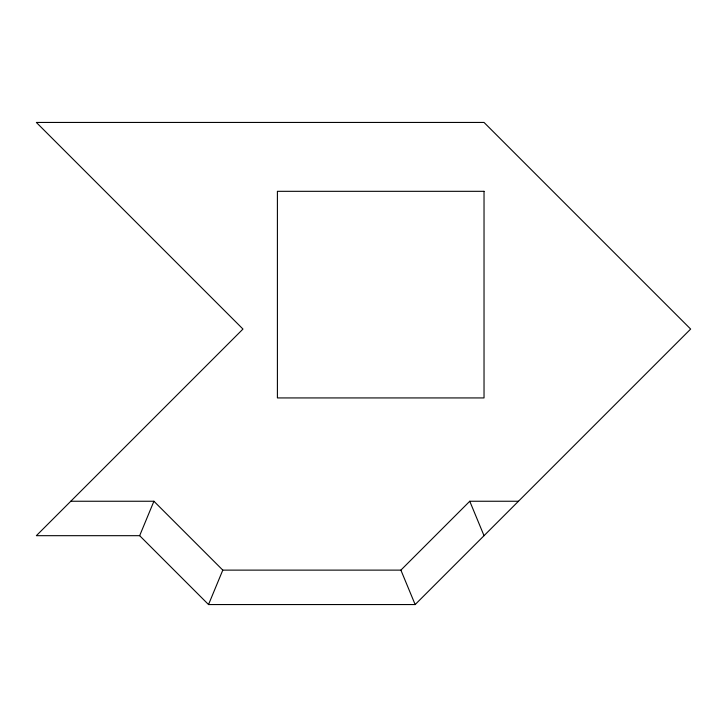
<?xml version="1.0" encoding="UTF-8"?>
<svg xmlns="http://www.w3.org/2000/svg" width="727" height="727" viewBox="0 0 727 727"><rect width="100%" height="100%" fill="white"/><g stroke="black" fill="none" stroke-linecap="round" stroke-linejoin="round"><path stroke-width="1.09" d="M139.657 535.681L208.531 604.555L415.153 604.555L690.65 329.067L484.028 122.445L36.35 122.445L242.972 329.067L36.35 535.681L139.657 535.681L153.924 501.248L70.783 501.248M208.531 604.555L222.798 570.122L400.895 570.122L469.769 501.248L518.469 501.248M153.924 501.248L222.798 570.122M469.769 501.248L484.028 535.681M400.895 570.122L415.153 604.555M484.028 191.319L277.405 191.319L277.405 397.933L484.028 397.933L484.028 191.319"/></g></svg>
